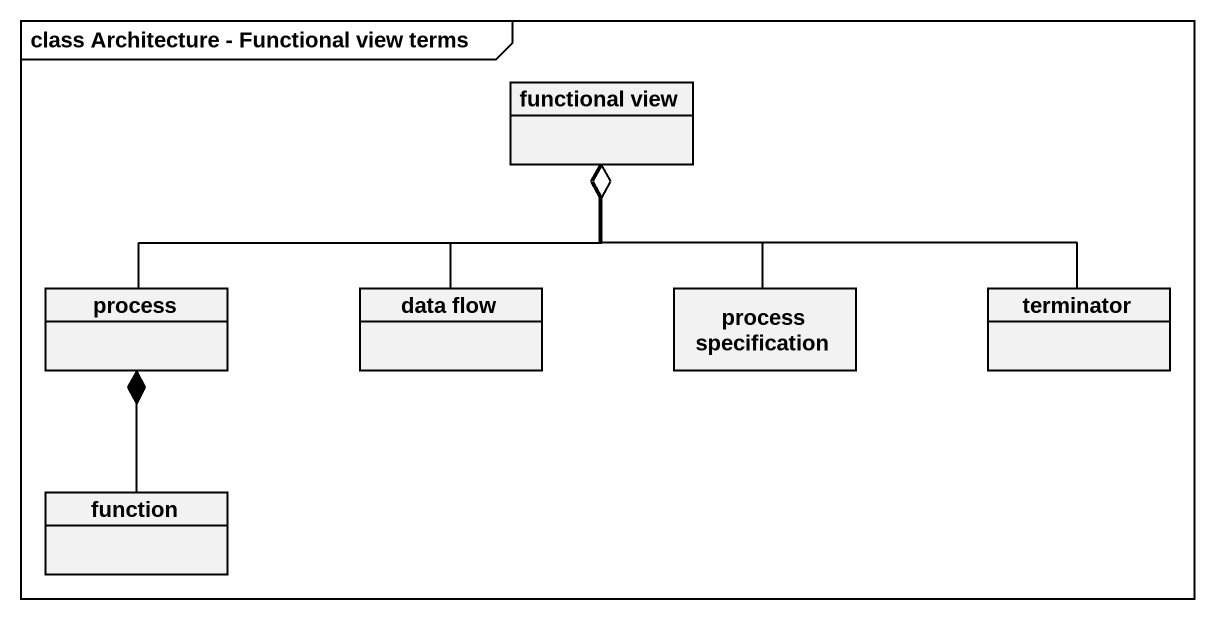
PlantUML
@startuml
mainframe class Architecture - Functional view terms
hide circle
hide empty members
class "functional view" as functional_view
class "process" as process_
class "data flow" as data_flow
class "process specification" as process_specification
class terminator
class function
process_ -right-o functional_view
data_flow -up-o functional_view
process_specification -up-o functional_view
terminator -left-o functional_view
function -up-* process_
@enduml
